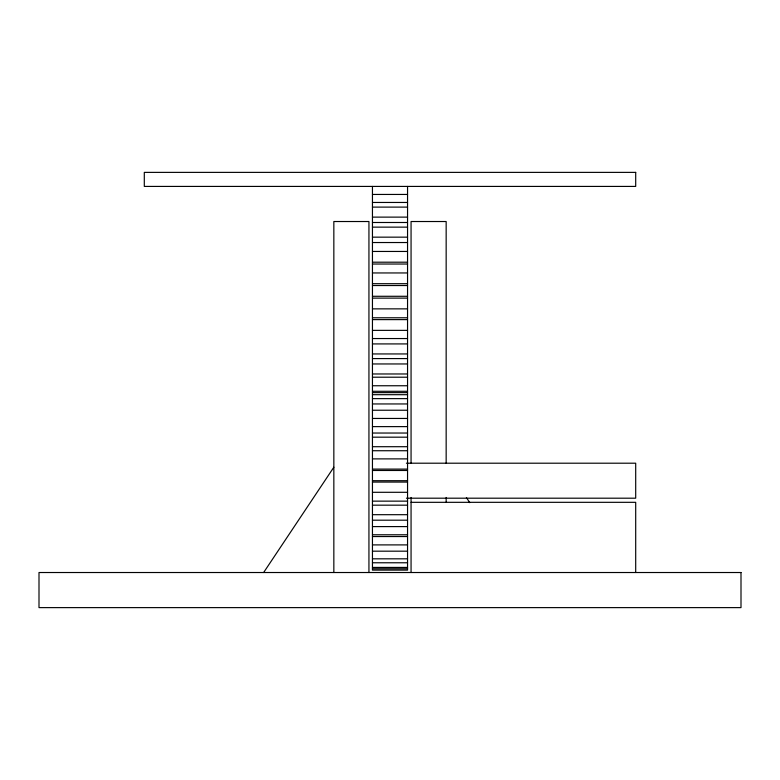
<?xml version="1.0" encoding="UTF-8"?>
<svg xmlns="http://www.w3.org/2000/svg" width="780" height="780" viewBox="0 0 780 780"><rect width="100%" height="100%" fill="white"/><g stroke="black" fill="none" stroke-linecap="round" stroke-linejoin="round"><path stroke-width="1.17" d="M263.64 572.52L333.84 467.22M372.45 194.444L407.55 194.444M372.45 202.459L407.55 202.459M372.45 207.109L407.55 207.109M372.45 217.123L407.55 217.123M372.45 222.495L407.55 222.495M372.45 227.136L407.55 227.136M372.45 237.159L407.55 237.159M372.45 242.531L407.55 242.531M372.45 251.452L407.55 251.452M372.45 262.197L407.55 262.197M372.45 264.03L407.55 264.03M372.45 272.951L407.55 272.951M372.45 283.696L407.55 283.696M372.45 285.529L407.55 285.529M372.45 296.283L407.55 296.283M372.45 298.116L407.55 298.116M372.45 308.86L407.55 308.86M372.45 317.782L407.55 317.782M372.45 319.615L407.55 319.615M372.45 330.369L407.55 330.369M372.45 338.549L407.55 338.549M372.45 343.921L407.55 343.921M372.45 353.944L407.55 353.944M372.45 358.585L407.55 358.585M372.45 363.958L407.55 363.958M372.45 373.971L407.55 373.971M372.45 377.208L407.55 377.208M372.45 385.749L407.55 385.749M372.45 391.287L407.55 391.287M372.45 392.632L407.55 392.632M372.45 394.69L407.55 394.69M372.45 398.629L407.55 398.629M372.45 403.952L407.55 403.952M372.45 410.231L407.55 410.231M372.45 418.45L407.55 418.45M372.45 426.621L407.55 426.621M372.45 433.036L407.55 433.036M372.45 437.18L407.55 437.18M372.45 446.706L407.55 446.706M372.45 450.733L407.55 450.733M372.45 458.884L407.55 458.884M406.419 463.203L635.7 463.203L635.7 498.196L406.419 498.196M372.45 469.102L407.55 469.102M372.45 470.476L407.55 470.476M372.45 480.704L407.55 480.704M372.45 482.079L407.55 482.079M372.45 492.297L407.55 492.297M372.45 501.14L407.55 501.14M411.06 502.32L635.7 502.32L635.7 572.52M372.45 505.167L407.55 505.167M372.45 514.693L407.55 514.693M372.45 520.192L407.55 520.192M372.45 526.597L407.55 526.597M372.45 534.778L407.55 534.778M372.45 536.542L407.55 536.542M372.45 544.898L407.55 544.898M372.45 551.177L407.55 551.177M372.45 558.821L407.55 558.821M372.45 562.77L407.55 562.77M372.45 567.421L407.55 567.421M372.45 568.766L407.55 568.766M466.411 497.591L469.784 502.661M446.16 463.418L446.16 221.52L411.06 221.52L411.06 463.418M446.16 497.455L446.16 502.32M411.06 497.455L411.06 572.52M407.55 186.42L407.55 570.112L372.45 570.112L372.45 186.42M368.94 572.52L368.94 221.52L333.84 221.52L333.84 572.52M635.7 172.38L144.3 172.38L144.3 186.42L635.7 186.42L635.7 172.38M741 572.52L39 572.52L39 607.62L741 607.62L741 572.52"/></g></svg>
